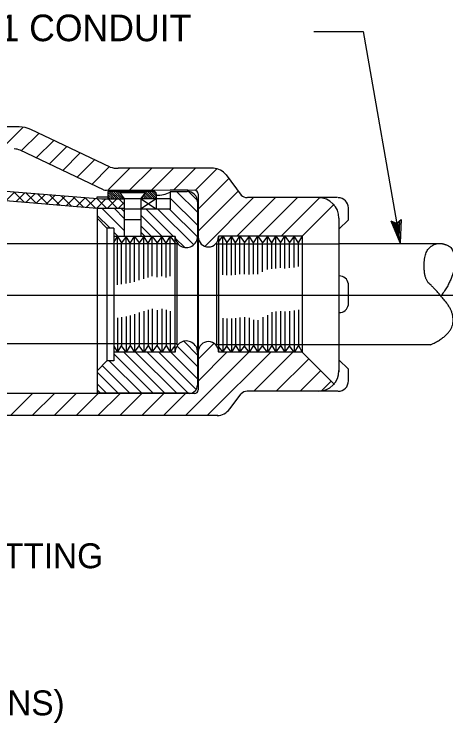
# Model space of a CAD drawing. Extents: x -894 to 866, y -476 to 714.
# Drawn here: x 242.2 to 363.5, y -255.1 to -56.1 of the extents above; entities that cross this region are included whole.
import ezdxf

# ---------------------------------------------------------------- set-up
doc = ezdxf.new("R2010")
doc.units = 0
for name, color, linetype in [('1 Control', 7, 'Continuous'), ('12 Coord Grid', 7, 'Continuous'), ('13 Ramp Align', 7, 'Continuous'), ('18 Front Anno', 7, 'Continuous'), ('56 Stage 3 Anno', 7, 'Continuous'), ('57 Undefined', 7, 'Continuous')]:
    doc.layers.add(name, color=color, linetype=linetype)

msp = doc.modelspace()

# ---------------------------------------------------------------- linework, layer by layer
at = {"layer": '1 Control'}
msp.add_line((-191.69, -134.95), (402.45, -134.95), dxfattribs=at)
at = {"layer": '12 Coord Grid'}
for p, q in [((243.6, -87.71), (115.59, -87.71)), ((269.2, -99.03), (246.91, -88.46)), ((267.29, -105.4), (243.88, -94.29)), ((298.19, -99.35), (271.41, -99.36)), ((301.74, -101.22), (305.96, -106.87)), ((266.83, -108.06), (225.86, -104.77)), ((265.51, -110.65), (225.49, -107.34)), ((268.52, -107.48), (265.48, -107.48)), ((265.48, -107.48), (265.48, -107.95)), ((292.89, -105.53), (268.17, -105.54)), ((279.27, -105.83), (268.52, -105.83)), ((268.52, -105.83), (268.52, -108.06)), ((271.88, -106.22), (273.16, -107.9)), ((278.99, -106.22), (271.88, -106.22)), ((278.99, -106.22), (277.72, -107.89)), ((281.42, -105.83), (279.29, -105.83)), ((282.14, -106.55), (282.14, -110.8)), ((291.03, -105.53), (286.03, -105.53)), ((286.03, -105.83), (286.03, -110.8)), ((286.04, -105.83), (290.79, -105.83)), ((293.9, -106.55), (293.9, -161.61)), ((273.13, -108.06), (266.83, -108.06)), ((273.13, -107.9), (273.13, -110.8)), ((286.03, -107.9), (273.13, -107.9)), ((277.77, -107.9), (277.77, -118.51)), ((293.71, -108.64), (293.71, -160.35)), ((333.03, -107.59), (307.71, -107.59)), ((323.12, -118.46), (332.11, -109.47)), ((265.51, -110.65), (265.51, -162.56)), ((273.13, -110.65), (265.51, -110.65)), ((277.74, -110.8), (273.13, -110.8)), ((273.16, -110.8), (273.16, -118.51)), ((286.03, -110.8), (277.78, -110.8)), ((336.09, -113.8), (336.09, -110.46)), ((265.51, -113.36), (268.29, -116.14)), ((333.44, -113.38), (333.44, -156.52)), ((273.13, -113.76), (277.77, -113.76)), ((333.44, -116.46), (336.09, -113.8)), ((270.2, -116.14), (268.29, -116.14)), ((268.29, -116.14), (268.29, -153.45)), ((270.2, -116.14), (270.2, -153.45)), ((287.41, -118.51), (270.2, -118.51)), ((287.41, -150.97), (287.41, -118.51)), ((299.61, -118.46), (299.61, -151.02)), ((323.12, -118.46), (299.61, -118.46)), ((323.12, -118.46), (323.12, -151.02)), ((336.09, -137.74), (336.09, -131.82)), ((287.41, -150.97), (270.2, -150.97)), ((323.12, -151.02), (299.61, -151.02)), ((323.12, -151.02), (332.15, -160.05)), ((333.44, -153.11), (336.09, -155.76)), ((265.51, -156.24), (268.29, -153.45)), ((270.2, -153.45), (268.29, -153.45)), ((336.09, -159.21), (336.09, -155.76)), ((292.9, -162.63), (100.47, -162.63)), ((291.39, -162.56), (265.51, -162.56)), ((302.79, -166.95), (305.96, -162.69)), ((333.15, -161.98), (307.77, -161.98)), ((299.45, -168.83), (107.87, -168.83))]:
    msp.add_line(p, q, dxfattribs=at)
for points in [[(270.18, -120.2), (271.22, -118.51), (272.32, -120.27)], [(274.83, -120.38), (273.65, -118.51), (272.32, -120.28)], [(274.83, -120.38), (276.01, -118.51), (277.33, -120.28)], [(279.84, -120.37), (278.66, -118.51), (277.33, -120.28)], [(279.84, -120.38), (281.02, -118.51), (282.37, -120.31)], [(284.9, -120.38), (283.72, -118.51), (282.37, -120.31)], [(284.9, -120.37), (286.07, -118.51), (287.4, -120.28)], [(299.61, -120.02), (300.81, -118.45), (301.92, -120.21)], [(304.42, -120.31), (303.24, -118.45), (301.92, -120.21)], [(304.42, -120.31), (305.6, -118.45), (306.93, -120.21)], [(309.43, -120.31), (308.25, -118.45), (306.93, -120.21)], [(309.43, -120.31), (310.61, -118.45), (311.99, -120.28)], [(314.54, -120.31), (313.37, -118.45), (312.04, -120.21)], [(314.54, -120.31), (315.72, -118.45), (317.05, -120.21)], [(317.05, -120.31), (318.22, -118.45), (319.55, -120.21)], [(322.06, -120.31), (320.88, -118.45), (319.55, -120.22)], [(322.06, -120.31), (323.12, -118.5)], [(311.99, -120.15), (312.04, -120.21)], [(314.54, -120.31), (314.54, -120.31)], [(270.18, -149.28), (271.22, -150.98), (272.32, -149.21)], [(274.83, -149.1), (273.65, -150.97), (272.32, -149.2)], [(274.83, -149.1), (276.01, -150.97), (277.33, -149.2)], [(279.84, -149.11), (278.66, -150.98), (277.33, -149.2)], [(279.84, -149.1), (281.02, -150.97), (282.37, -149.17)], [(284.9, -149.1), (283.72, -150.97), (282.37, -149.17)], [(284.9, -149.11), (286.07, -150.98), (287.4, -149.2)], [(299.61, -149.46), (300.81, -151.03), (301.92, -149.27)], [(304.42, -149.17), (303.24, -151.03), (301.92, -149.27)], [(304.42, -149.17), (305.6, -151.03), (306.93, -149.27)], [(309.43, -149.17), (308.25, -151.03), (306.93, -149.27)], [(309.43, -149.17), (310.61, -151.03), (311.99, -149.2)], [(311.99, -149.33), (312.04, -149.27)], [(314.54, -149.17), (313.37, -151.03), (312.04, -149.27)], [(314.54, -149.17), (314.54, -149.17)], [(314.54, -149.17), (315.72, -151.03), (317.05, -149.27)], [(317.05, -149.17), (318.22, -151.03), (319.55, -149.27)], [(322.06, -149.17), (320.88, -151.03), (319.55, -149.26)], [(322.06, -149.17), (323.12, -150.98)]]:
    msp.add_lwpolyline(points, dxfattribs=at)
for centre, radius, start, end in [((243.6, -95.44), 7.72, 64.6205, 90), ((242.23, -97.78), 3.86, 64.6205, 90), ((271.41, -91.63), 7.72, 253.4071, 270.0156), ((298.01, -103.98), 4.63, 36.7196, 87.8064), ((268.17, -102.44), 3.09, 253.4071, 270.0156), ((281.42, -106.55), 0.724, 0, 90), ((282.22, -98.22), 8.7, 269.5054, 296.046), ((290.8, -108.74), 2.91, 0.2826, 90.2826), ((292.89, -106.54), 1.01, 0, 90), ((307.7, -105.13), 2.46, 225, 270), ((327.65, -113.39), 5.79, 0, 90), ((333.2, -110.5), 2.89, 359.956, 89.956), ((290.57, -118.49), 3.14, 180.4293, 0.5083), ((296.76, -118.59), 2.85, 181.0158, 0.8683), ((333.51, -132.21), 2.62, 9.6858, 90.7638), ((333.51, -137.27), 2.62, 269.2362, 350.3142), ((290.57, -150.99), 3.14, 359.4917, 179.5707), ((296.77, -150.89), 2.85, 359.1317, 178.9842), ((327.65, -156.18), 5.79, 270, 0), ((333.2, -159.07), 2.9, 270, 0), ((291.39, -160.25), 2.32, 270, 0), ((292.89, -161.61), 1.01, 270, 0), ((307.7, -164.43), 2.46, 90, 135), ((299.07, -164.18), 4.63, 272.1936, 323.2804)]:
    msp.add_arc(centre, radius, start, end, dxfattribs=at)
at = {"layer": '13 Ramp Align'}
for p, q in [((287.95, -120.55), (42.77, -120.55)), ((287.95, -120.55), (287.95, -148.93)), ((299.09, -120.55), (299.09, -148.93)), ((299.09, -120.55), (333.44, -120.55)), ((361.41, -120.55), (333.44, -120.55)), ((287.95, -148.7), (42.77, -148.7)), ((333.44, -148.93), (299.09, -148.93)), ((359.19, -148.93), (333.44, -148.93))]:
    msp.add_line(p, q, dxfattribs=at)
msp.add_open_spline([(359.19, -148.93), (364.81, -146.29), (366, -139.93), (360.39, -133.14), (357.37, -130.55), (357.37, -123.22), (360.03, -120.48), (362.98, -120.42), (365.89, -122.14), (365.89, -129.98), (362.22, -135.05)], degree=2, dxfattribs=at)
at = {"layer": '18 Front Anno'}
for p, q in [((244.78, -87.8), (238.66, -93.92)), ((249.17, -89.53), (244.23, -94.46)), ((253.32, -91.5), (248.38, -96.43)), ((252.09, -98.19), (257.02, -93.26)), ((255.85, -99.97), (260.78, -95.04)), ((259.87, -101.88), (264.81, -96.95)), ((264.04, -103.86), (268.94, -98.96)), ((268.71, -105.33), (274.69, -99.35)), ((274.65, -105.53), (280.84, -99.35)), ((280.8, -105.53), (286.98, -99.35)), ((286.95, -105.53), (293.13, -99.35)), ((293.08, -105.55), (299.14, -99.48)), ((293.9, -110.86), (302.52, -102.25)), ((239.88, -108.53), (242.31, -106.09)), ((242.24, -106.09), (245.12, -108.96)), ((245.14, -106.32), (242.7, -108.76)), ((245.53, -108.99), (247.98, -106.55)), ((245.57, -106.35), (248.45, -109.23)), ((248.35, -109.23), (250.81, -106.77)), ((248.9, -106.62), (251.79, -109.51)), ((251.18, -109.46), (253.64, -107)), ((252.22, -106.89), (255.12, -109.79)), ((254, -109.69), (256.47, -107.23)), ((255.55, -107.15), (258.46, -110.06)), ((256.83, -109.93), (259.3, -107.45)), ((258.87, -107.42), (261.79, -110.34)), ((270.5, -108.06), (268.52, -106.08)), ((269.89, -108.06), (268.52, -106.69)), ((269.27, -108.06), (268.52, -107.3)), ((271.12, -108.06), (268.89, -105.83)), ((271.73, -108.06), (269.5, -105.83)), ((272.35, -108.06), (270.12, -105.83)), ((272.96, -108.06), (270.73, -105.83)), ((272.35, -106.84), (271.34, -105.83)), ((272.5, -106.22), (272.11, -105.83)), ((273.25, -106.22), (272.86, -105.83)), ((273.88, -106.22), (273.49, -105.83)), ((274.51, -106.22), (274.12, -105.83)), ((275.13, -106.22), (274.74, -105.83)), ((275.74, -106.22), (275.35, -105.83)), ((276.33, -106.22), (275.94, -105.83)), ((276.94, -106.21), (276.56, -105.83)), ((277.55, -106.21), (277.17, -105.83)), ((278.16, -106.21), (277.78, -105.83)), ((278.63, -107.9), (278.11, -107.38)), ((279.25, -107.9), (278.38, -107.03)), ((278.79, -106.22), (278.4, -105.83)), ((279.86, -107.9), (278.64, -106.69)), ((280.47, -107.9), (278.9, -106.33)), ((281.09, -107.9), (279.01, -105.83)), ((281.7, -107.9), (279.63, -105.83)), ((282.14, -107.73), (280.24, -105.83)), ((282.14, -107.11), (280.86, -105.83)), ((282.14, -106.5), (281.47, -105.83)), ((293.68, -111.66), (287.85, -105.83)), ((293.68, -108.39), (291.15, -105.85)), ((293.9, -117.01), (305.14, -105.77)), ((259.66, -110.16), (262.13, -107.68)), ((262.2, -107.69), (265.12, -110.61)), ((262.48, -110.39), (264.97, -107.91)), ((265.31, -110.63), (267.88, -108.06)), ((265.52, -107.95), (268.22, -110.65)), ((268.35, -110.65), (270.93, -108.06)), ((268.69, -108.06), (271.27, -110.65)), ((271.41, -110.65), (273.13, -108.92)), ((271.75, -108.06), (273.13, -109.44)), ((282.14, -110.8), (277.73, -107.9)), ((282.14, -107.91), (277.74, -110.8)), ((278.02, -107.9), (277.84, -107.73)), ((293.71, -115.36), (286.06, -107.71)), ((295.78, -121.27), (309.47, -107.59)), ((304.74, -118.46), (315.61, -107.59)), ((310.89, -118.46), (321.76, -107.59)), ((317.23, -118.46), (328.1, -107.59)), ((273.16, -116.84), (266.96, -110.65)), ((273.16, -113.43), (270.38, -110.65)), ((273.13, -111.5), (272.27, -110.65)), ((287.01, -118.5), (279.32, -110.8)), ((292.65, -120.85), (282.59, -110.8)), ((293.71, -118.64), (285.87, -110.8)), ((269.06, -116.12), (265.51, -112.57)), ((283.75, -118.51), (277.77, -112.53)), ((271.45, -118.51), (270.21, -117.27)), ((280.75, -118.51), (277.77, -115.53)), ((279.01, -118.51), (277.77, -117.27)), ((271.22, -132.09), (271.22, -118.51)), ((273.65, -131.7), (273.65, -118.51)), ((276.01, -131.24), (276.01, -118.51)), ((278.66, -130.38), (278.66, -118.51)), ((281.02, -129.68), (281.02, -118.51)), ((283.72, -129.68), (283.72, -118.48)), ((286.06, -129.68), (286.06, -118.51)), ((290.12, -121.6), (287.46, -118.95)), ((300.81, -129.25), (300.81, -118.46)), ((303.24, -129.37), (303.24, -118.46)), ((305.6, -129.11), (305.6, -118.46)), ((308.25, -129.21), (308.25, -118.46)), ((310.61, -129.13), (310.61, -118.46)), ((313.37, -127.77), (313.37, -118.46)), ((315.72, -127.46), (315.72, -118.46)), ((318.22, -127.46), (318.22, -118.46)), ((320.88, -127.17), (320.88, -118.46)), ((272.32, -131.9), (272.32, -120.28)), ((274.83, -131.51), (274.83, -120.38)), ((277.33, -130.82), (277.33, -120.28)), ((279.84, -130.01), (279.84, -120.37)), ((282.37, -129.95), (282.37, -120.31)), ((284.9, -130.01), (284.9, -120.37)), ((301.92, -129.37), (301.92, -120.21)), ((304.42, -129.24), (304.42, -120.31)), ((306.93, -129.05), (306.93, -120.22)), ((309.43, -129.07), (309.43, -120.31)), ((311.99, -128.45), (311.99, -120.28)), ((314.54, -127.58), (314.54, -120.31)), ((317.05, -127.34), (317.05, -120.31)), ((319.55, -127.34), (319.55, -120.22)), ((322.06, -126.95), (322.06, -120.31)), ((279.84, -139.13), (279.84, -149.1)), ((281.02, -138.82), (281.02, -150.97)), ((282.35, -139.22), (282.35, -149.15)), ((283.69, -138.82), (283.69, -150.97)), ((284.87, -139.13), (284.87, -149.06)), ((320.88, -139.33), (320.88, -151.02)), ((322.06, -139.12), (322.06, -149.17)), ((272.32, -141.21), (272.32, -149.21)), ((273.65, -140.98), (273.65, -150.97)), ((274.83, -140.68), (274.83, -149.1)), ((276.01, -140.3), (276.01, -150.97)), ((277.33, -139.86), (277.33, -149.2)), ((278.66, -139.46), (278.66, -150.97)), ((286.05, -139.46), (286.05, -150.97)), ((305.6, -141.27), (305.6, -151.02)), ((306.93, -141.21), (306.93, -149.26)), ((312.04, -141.16), (312.04, -149.26)), ((313.37, -140.64), (313.37, -151.02)), ((314.54, -139.74), (314.54, -149.17)), ((315.72, -139.62), (315.72, -151.02)), ((317.05, -139.51), (317.05, -149.17)), ((318.22, -139.62), (318.22, -151.02)), ((319.55, -139.51), (319.55, -149.26)), ((271.22, -141.37), (271.22, -150.97)), ((300.81, -141.42), (300.81, -151.02)), ((301.92, -141.54), (301.92, -149.27)), ((303.24, -141.53), (303.24, -151.02)), ((304.42, -141.41), (304.42, -149.17)), ((308.25, -141.38), (308.25, -151.02)), ((309.43, -141.88), (309.43, -149.17)), ((310.61, -141.99), (310.61, -151.03)), ((293.71, -155.03), (287.94, -149.26)), ((293.71, -151.8), (289.84, -147.93)), ((293.9, -152.96), (298.27, -148.6)), ((284.58, -162.56), (272.99, -150.97)), ((287.86, -162.56), (276.27, -150.97)), ((291.13, -162.56), (279.55, -150.97)), ((293.35, -161.49), (282.82, -150.97)), ((293.71, -158.45), (286.24, -150.97)), ((290.33, -168.83), (308.13, -151.02)), ((293.9, -159.1), (301.99, -151.02)), ((296.47, -168.83), (314.28, -151.02)), ((309.55, -161.98), (320.5, -151.02)), ((281.3, -162.56), (270.2, -151.45)), ((315.85, -161.98), (324.86, -152.96)), ((274.75, -162.56), (266.97, -154.78)), ((278.03, -162.56), (268.92, -153.45)), ((271.47, -162.56), (265.51, -156.6)), ((322.51, -161.98), (328.19, -156.29)), ((268.19, -162.56), (265.51, -159.88)), ((328.56, -161.9), (331.18, -159.28)), ((241.17, -168.83), (247.37, -162.63)), ((247.31, -168.83), (253.51, -162.63)), ((253.46, -168.83), (259.66, -162.63)), ((259.6, -168.83), (265.8, -162.63)), ((266.5, -162.56), (265.51, -161.57)), ((265.75, -168.83), (271.95, -162.63)), ((271.89, -168.83), (278.09, -162.63)), ((278.04, -168.83), (284.24, -162.63)), ((284.18, -168.83), (290.38, -162.63))]:
    msp.add_line(p, q, dxfattribs=at)
at = {"layer": '56 Stage 3 Anno'}
for p, q in [((348.1, -114.23), (348.1, -114.23)), ((350.91, -113.74), (350.91, -113.74)), ((350.61, -120.3), (350.61, -120.3))]:
    msp.add_line(p, q, dxfattribs=at)
msp.add_lwpolyline([(326.38, -60.89), (340.2, -60.89), (350.61, -120.3)], dxfattribs=at)
msp.add_lwpolyline([(350.91, -113.74), (350.61, -120.3), (348.1, -114.23), (348.51, -114.39), (350.35, -118.84), (350.58, -114.03), (350.24, -114.32), (350.1, -117.39), (348.93, -114.55), (349.34, -114.71), (349.85, -115.94), (349.91, -114.61), (349.65, -114.83), (348.1, -114.23), (349.65, -114.83)], close=True, dxfattribs=at)

# ---------------------------------------------------------------- texts
at = {"layer": '57 Undefined'}
for s, height, p in [('TYPE 1 CONDUIT', 7.476, (209.21, -63.65)), ('EXPANSION FITTING', 7, (173.57, -211.69)), ('(SEE STRUCTURE PLANS)', 7, (137.82, -253.01))]:
    msp.add_text(s, height=height, dxfattribs=at).set_placement(p)

doc.saveas('drawing.dxf')
